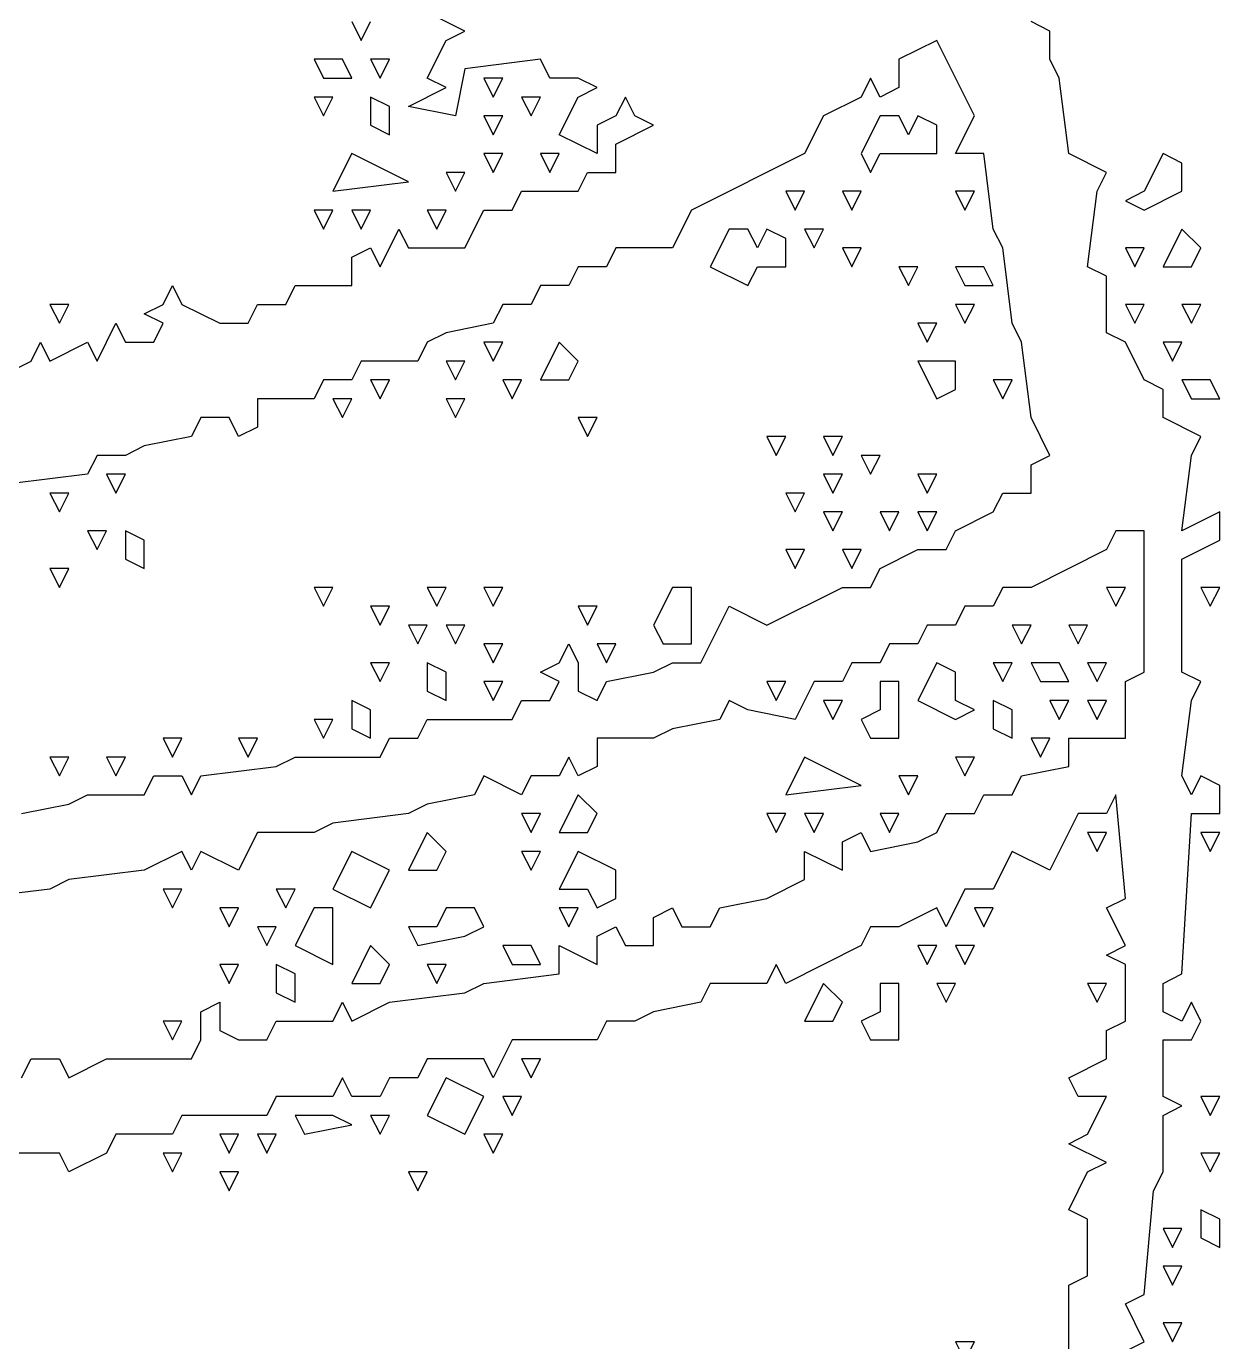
# Model space of a CAD drawing. Extents: x 2 to 124, y 0 to 170.
# Drawn here: x 72.64 to 82.83, y 56.67 to 67.9 of the extents above; entities that cross this region are included whole.
import ezdxf

# ---------------------------------------------------------------- set-up
doc = ezdxf.new("R2010")
doc.units = 0
doc.layers.add('Layer0', color=7, linetype='Continuous')

msp = doc.modelspace()

# ---------------------------------------------------------------- linework, layer by layer
at = {"layer": 'Layer0', "color": 5, "linetype": 'CONTINUOUS'}
for p, q in [((76.38731, 67.85511, 0.1), (75.58239, 68.25758, 0.1)), ((75.4214, 67.93561, 0.1), (75.50189, 67.77462, 0.1)), ((75.50189, 67.77462, 0.1), (75.58239, 67.93561, 0.1)), ((81.37784, 67.85511, 0.1), (81.21686, 67.93561, 0.1)), ((76.22633, 67.77462, 0.1), (76.38731, 67.85511, 0.1)), ((81.37784, 67.61364, 0.1), (81.37784, 67.85511, 0.1)), ((76.06534, 67.45265, 0.1), (76.22633, 67.77462, 0.1)), ((80.41193, 67.77462, 0.1), (80.08996, 67.61364, 0.1)), ((80.7339, 67.13068, 0.1), (80.41193, 67.77462, 0.1)), ((75.09943, 67.61364, 0.1), (75.17992, 67.45265, 0.1)), ((75.34091, 67.61364, 0.1), (75.09943, 67.61364, 0.1)), ((75.4214, 67.45265, 0.1), (75.34091, 67.61364, 0.1)), ((75.58239, 67.61364, 0.1), (75.66288, 67.45265, 0.1)), ((75.74337, 67.61364, 0.1), (75.58239, 67.61364, 0.1)), ((75.66288, 67.45265, 0.1), (75.74337, 67.61364, 0.1)), ((77.03125, 67.61364, 0.1), (76.38731, 67.53314, 0.1)), ((77.11174, 67.45265, 0.1), (77.03125, 67.61364, 0.1)), ((80.08996, 67.61364, 0.1), (80.08996, 67.37216, 0.1)), ((81.45833, 67.45265, 0.1), (81.37784, 67.61364, 0.1)), ((76.38731, 67.53314, 0.1), (76.30682, 67.13068, 0.1)), ((75.17992, 67.45265, 0.1), (75.4214, 67.45265, 0.1)), ((75.90436, 67.21117, 0.1), (76.22633, 67.37216, 0.1)), ((76.22633, 67.37216, 0.1), (76.06534, 67.45265, 0.1)), ((76.5483, 67.45265, 0.1), (76.62879, 67.29167, 0.1)), ((76.70928, 67.45265, 0.1), (76.5483, 67.45265, 0.1)), ((76.62879, 67.29167, 0.1), (76.70928, 67.45265, 0.1)), ((77.35322, 67.45265, 0.1), (77.11174, 67.45265, 0.1)), ((77.5142, 67.37216, 0.1), (77.35322, 67.45265, 0.1)), ((77.35322, 67.29167, 0.1), (77.5142, 67.37216, 0.1)), ((79.84848, 67.45265, 0.1), (79.76799, 67.29167, 0.1)), ((79.92898, 67.29167, 0.1), (79.84848, 67.45265, 0.1)), ((80.08996, 67.37216, 0.1), (79.92898, 67.29167, 0.1)), ((81.53883, 66.80871, 0.1), (81.45833, 67.45265, 0.1)), ((75.09943, 67.29167, 0.1), (75.17992, 67.13068, 0.1)), ((75.26042, 67.29167, 0.1), (75.09943, 67.29167, 0.1)), ((75.17992, 67.13068, 0.1), (75.26042, 67.29167, 0.1)), ((75.58239, 67.29167, 0.1), (75.58239, 67.05019, 0.1)), ((75.74337, 67.21117, 0.1), (75.58239, 67.29167, 0.1)), ((76.87027, 67.29167, 0.1), (76.95076, 67.13068, 0.1)), ((77.03125, 67.29167, 0.1), (76.87027, 67.29167, 0.1)), ((76.95076, 67.13068, 0.1), (77.03125, 67.29167, 0.1)), ((77.19223, 66.9697, 0.1), (77.35322, 67.29167, 0.1)), ((77.75568, 67.29167, 0.1), (77.67519, 67.13068, 0.1)), ((77.83617, 67.13068, 0.1), (77.75568, 67.29167, 0.1)), ((79.76799, 67.29167, 0.1), (79.44602, 67.13068, 0.1)), ((75.74337, 66.9697, 0.1), (75.74337, 67.21117, 0.1)), ((76.30682, 67.13068, 0.1), (75.90436, 67.21117, 0.1)), ((75.58239, 67.05019, 0.1), (75.74337, 66.9697, 0.1)), ((76.5483, 67.13068, 0.1), (76.62879, 66.9697, 0.1)), ((76.70928, 67.13068, 0.1), (76.5483, 67.13068, 0.1)), ((76.62879, 66.9697, 0.1), (76.70928, 67.13068, 0.1)), ((77.67519, 67.13068, 0.1), (77.5142, 67.05019, 0.1)), ((77.5142, 67.05019, 0.1), (77.5142, 66.80871, 0.1)), ((77.67519, 66.8892, 0.1), (77.99716, 67.05019, 0.1)), ((77.99716, 67.05019, 0.1), (77.83617, 67.13068, 0.1)), ((79.44602, 67.13068, 0.1), (79.28504, 66.80871, 0.1)), ((79.92898, 67.13068, 0.1), (79.76799, 66.80871, 0.1)), ((80.08996, 67.13068, 0.1), (79.92898, 67.13068, 0.1)), ((80.17045, 66.9697, 0.1), (80.08996, 67.13068, 0.1)), ((80.25095, 67.13068, 0.1), (80.17045, 66.9697, 0.1)), ((80.41193, 67.05019, 0.1), (80.25095, 67.13068, 0.1)), ((80.41193, 66.80871, 0.1), (80.41193, 67.05019, 0.1)), ((80.57292, 66.80871, 0.1), (80.7339, 67.13068, 0.1)), ((77.5142, 66.80871, 0.1), (77.19223, 66.9697, 0.1)), ((77.67519, 66.64773, 0.1), (77.67519, 66.8892, 0.1)), ((75.4214, 66.80871, 0.1), (75.26042, 66.48674, 0.1)), ((75.90436, 66.56723, 0.1), (75.4214, 66.80871, 0.1)), ((76.5483, 66.80871, 0.1), (76.62879, 66.64773, 0.1)), ((76.70928, 66.80871, 0.1), (76.5483, 66.80871, 0.1)), ((76.62879, 66.64773, 0.1), (76.70928, 66.80871, 0.1)), ((77.03125, 66.80871, 0.1), (77.11174, 66.64773, 0.1)), ((77.19223, 66.80871, 0.1), (77.03125, 66.80871, 0.1)), ((77.11174, 66.64773, 0.1), (77.19223, 66.80871, 0.1)), ((79.28504, 66.80871, 0.1), (78.31913, 66.32576, 0.1)), ((79.76799, 66.80871, 0.1), (79.84848, 66.64773, 0.1)), ((79.84848, 66.64773, 0.1), (79.92898, 66.80871, 0.1)), ((79.92898, 66.80871, 0.1), (80.41193, 66.80871, 0.1)), ((80.81439, 66.80871, 0.1), (80.57292, 66.80871, 0.1)), ((80.89489, 66.16477, 0.1), (80.81439, 66.80871, 0.1)), ((81.8608, 66.64773, 0.1), (81.53883, 66.80871, 0.1)), ((82.34375, 66.80871, 0.1), (82.18277, 66.48674, 0.1)), ((82.50473, 66.72822, 0.1), (82.34375, 66.80871, 0.1)), ((82.50473, 66.48674, 0.1), (82.50473, 66.72822, 0.1)), ((76.22633, 66.64773, 0.1), (76.30682, 66.48674, 0.1)), ((76.38731, 66.64773, 0.1), (76.22633, 66.64773, 0.1)), ((76.30682, 66.48674, 0.1), (76.38731, 66.64773, 0.1)), ((77.35322, 66.48674, 0.1), (77.43371, 66.64773, 0.1)), ((77.43371, 66.64773, 0.1), (77.67519, 66.64773, 0.1)), ((81.7803, 66.48674, 0.1), (81.8608, 66.64773, 0.1)), ((75.26042, 66.48674, 0.1), (75.90436, 66.56723, 0.1)), ((76.78977, 66.32576, 0.1), (76.87027, 66.48674, 0.1)), ((76.87027, 66.48674, 0.1), (77.35322, 66.48674, 0.1)), ((79.12405, 66.48674, 0.1), (79.20455, 66.32576, 0.1)), ((79.28504, 66.48674, 0.1), (79.12405, 66.48674, 0.1)), ((79.20455, 66.32576, 0.1), (79.28504, 66.48674, 0.1)), ((79.60701, 66.48674, 0.1), (79.6875, 66.32576, 0.1)), ((79.76799, 66.48674, 0.1), (79.60701, 66.48674, 0.1)), ((79.6875, 66.32576, 0.1), (79.76799, 66.48674, 0.1)), ((80.57292, 66.48674, 0.1), (80.65341, 66.32576, 0.1)), ((80.7339, 66.48674, 0.1), (80.57292, 66.48674, 0.1)), ((80.65341, 66.32576, 0.1), (80.7339, 66.48674, 0.1)), ((81.69981, 65.8428, 0.1), (81.7803, 66.48674, 0.1)), ((82.18277, 66.48674, 0.1), (82.02178, 66.40625, 0.1)), ((82.18277, 66.32576, 0.1), (82.50473, 66.48674, 0.1)), ((82.02178, 66.40625, 0.1), (82.18277, 66.32576, 0.1)), ((75.09943, 66.32576, 0.1), (75.17992, 66.16477, 0.1)), ((75.26042, 66.32576, 0.1), (75.09943, 66.32576, 0.1)), ((75.17992, 66.16477, 0.1), (75.26042, 66.32576, 0.1)), ((75.4214, 66.32576, 0.1), (75.50189, 66.16477, 0.1)), ((75.58239, 66.32576, 0.1), (75.4214, 66.32576, 0.1)), ((75.50189, 66.16477, 0.1), (75.58239, 66.32576, 0.1)), ((76.06534, 66.32576, 0.1), (76.14583, 66.16477, 0.1)), ((76.22633, 66.32576, 0.1), (76.06534, 66.32576, 0.1)), ((76.14583, 66.16477, 0.1), (76.22633, 66.32576, 0.1)), ((76.38731, 66.00379, 0.1), (76.5483, 66.32576, 0.1)), ((76.5483, 66.32576, 0.1), (76.78977, 66.32576, 0.1)), ((78.31913, 66.32576, 0.1), (78.15814, 66.00379, 0.1)), ((75.66288, 65.8428, 0.1), (75.82386, 66.16477, 0.1)), ((75.82386, 66.16477, 0.1), (75.90436, 66.00379, 0.1)), ((78.6411, 66.16477, 0.1), (78.48011, 65.8428, 0.1)), ((78.80208, 66.16477, 0.1), (78.6411, 66.16477, 0.1)), ((78.88258, 66.00379, 0.1), (78.80208, 66.16477, 0.1)), ((78.96307, 66.16477, 0.1), (78.88258, 66.00379, 0.1)), ((79.12405, 66.08428, 0.1), (78.96307, 66.16477, 0.1)), ((79.28504, 66.16477, 0.1), (79.36553, 66.00379, 0.1)), ((79.44602, 66.16477, 0.1), (79.28504, 66.16477, 0.1)), ((79.36553, 66.00379, 0.1), (79.44602, 66.16477, 0.1)), ((80.97538, 66.00379, 0.1), (80.89489, 66.16477, 0.1)), ((82.50473, 66.16477, 0.1), (82.34375, 65.8428, 0.1)), ((82.66572, 66.00379, 0.1), (82.50473, 66.16477, 0.1)), ((79.12405, 65.8428, 0.1), (79.12405, 66.08428, 0.1)), ((75.4214, 65.9233, 0.1), (75.58239, 66.00379, 0.1)), ((75.4214, 65.68182, 0.1), (75.4214, 65.9233, 0.1)), ((75.58239, 66.00379, 0.1), (75.66288, 65.8428, 0.1)), ((75.90436, 66.00379, 0.1), (76.38731, 66.00379, 0.1)), ((77.67519, 66.00379, 0.1), (77.5947, 65.8428, 0.1)), ((78.15814, 66.00379, 0.1), (77.67519, 66.00379, 0.1)), ((79.60701, 66.00379, 0.1), (79.6875, 65.8428, 0.1)), ((79.76799, 66.00379, 0.1), (79.60701, 66.00379, 0.1)), ((79.6875, 65.8428, 0.1), (79.76799, 66.00379, 0.1)), ((81.05587, 65.35985, 0.1), (80.97538, 66.00379, 0.1)), ((82.02178, 66.00379, 0.1), (82.10227, 65.8428, 0.1)), ((82.18277, 66.00379, 0.1), (82.02178, 66.00379, 0.1)), ((82.10227, 65.8428, 0.1), (82.18277, 66.00379, 0.1)), ((82.58523, 65.8428, 0.1), (82.66572, 66.00379, 0.1)), ((77.35322, 65.8428, 0.1), (77.27273, 65.68182, 0.1)), ((77.5947, 65.8428, 0.1), (77.35322, 65.8428, 0.1)), ((78.48011, 65.8428, 0.1), (78.80208, 65.68182, 0.1)), ((78.80208, 65.68182, 0.1), (78.88258, 65.8428, 0.1)), ((78.88258, 65.8428, 0.1), (79.12405, 65.8428, 0.1)), ((80.08996, 65.8428, 0.1), (80.17045, 65.68182, 0.1)), ((80.25095, 65.8428, 0.1), (80.08996, 65.8428, 0.1)), ((80.17045, 65.68182, 0.1), (80.25095, 65.8428, 0.1)), ((80.57292, 65.8428, 0.1), (80.65341, 65.68182, 0.1)), ((80.81439, 65.8428, 0.1), (80.57292, 65.8428, 0.1)), ((80.89489, 65.68182, 0.1), (80.81439, 65.8428, 0.1)), ((81.8608, 65.76231, 0.1), (81.69981, 65.8428, 0.1)), ((82.34375, 65.8428, 0.1), (82.58523, 65.8428, 0.1)), ((81.8608, 65.27936, 0.1), (81.8608, 65.76231, 0.1)), ((73.81155, 65.52083, 0.1), (73.89205, 65.68182, 0.1)), ((73.89205, 65.68182, 0.1), (73.97254, 65.52083, 0.1)), ((74.85795, 65.52083, 0.1), (74.93845, 65.68182, 0.1)), ((74.93845, 65.68182, 0.1), (75.4214, 65.68182, 0.1)), ((77.03125, 65.68182, 0.1), (76.95076, 65.52083, 0.1)), ((77.27273, 65.68182, 0.1), (77.03125, 65.68182, 0.1)), ((80.65341, 65.68182, 0.1), (80.89489, 65.68182, 0.1)), ((72.84564, 65.52083, 0.1), (72.92614, 65.35985, 0.1)), ((73.00663, 65.52083, 0.1), (72.84564, 65.52083, 0.1)), ((72.92614, 65.35985, 0.1), (73.00663, 65.52083, 0.1)), ((73.65057, 65.44034, 0.1), (73.81155, 65.52083, 0.1)), ((73.97254, 65.52083, 0.1), (74.29451, 65.35985, 0.1)), ((74.53598, 65.35985, 0.1), (74.61648, 65.52083, 0.1)), ((74.61648, 65.52083, 0.1), (74.85795, 65.52083, 0.1)), ((76.70928, 65.52083, 0.1), (76.62879, 65.35985, 0.1)), ((76.95076, 65.52083, 0.1), (76.70928, 65.52083, 0.1)), ((80.57292, 65.52083, 0.1), (80.65341, 65.35985, 0.1)), ((80.7339, 65.52083, 0.1), (80.57292, 65.52083, 0.1)), ((80.65341, 65.35985, 0.1), (80.7339, 65.52083, 0.1)), ((82.02178, 65.52083, 0.1), (82.10227, 65.35985, 0.1)), ((82.18277, 65.52083, 0.1), (82.02178, 65.52083, 0.1)), ((82.10227, 65.35985, 0.1), (82.18277, 65.52083, 0.1)), ((82.50473, 65.52083, 0.1), (82.58523, 65.35985, 0.1)), ((82.66572, 65.52083, 0.1), (82.50473, 65.52083, 0.1)), ((82.58523, 65.35985, 0.1), (82.66572, 65.52083, 0.1)), ((73.24811, 65.03788, 0.1), (73.40909, 65.35985, 0.1)), ((73.40909, 65.35985, 0.1), (73.48958, 65.19886, 0.1)), ((73.81155, 65.35985, 0.1), (73.65057, 65.44034, 0.1)), ((73.73106, 65.19886, 0.1), (73.81155, 65.35985, 0.1)), ((74.29451, 65.35985, 0.1), (74.53598, 65.35985, 0.1)), ((76.62879, 65.35985, 0.1), (76.22633, 65.27936, 0.1)), ((80.25095, 65.35985, 0.1), (80.33144, 65.19886, 0.1)), ((80.41193, 65.35985, 0.1), (80.25095, 65.35985, 0.1)), ((80.33144, 65.19886, 0.1), (80.41193, 65.35985, 0.1)), ((81.13636, 65.19886, 0.1), (81.05587, 65.35985, 0.1)), ((76.22633, 65.27936, 0.1), (76.06534, 65.19886, 0.1)), ((82.02178, 65.19886, 0.1), (81.8608, 65.27936, 0.1)), ((72.68466, 65.03788, 0.1), (72.76515, 65.19886, 0.1)), ((72.76515, 65.19886, 0.1), (72.84564, 65.03788, 0.1)), ((72.84564, 65.03788, 0.1), (73.16761, 65.19886, 0.1)), ((73.16761, 65.19886, 0.1), (73.24811, 65.03788, 0.1)), ((73.48958, 65.19886, 0.1), (73.73106, 65.19886, 0.1)), ((76.06534, 65.19886, 0.1), (75.98485, 65.03788, 0.1)), ((76.5483, 65.19886, 0.1), (76.62879, 65.03788, 0.1)), ((76.70928, 65.19886, 0.1), (76.5483, 65.19886, 0.1)), ((76.62879, 65.03788, 0.1), (76.70928, 65.19886, 0.1)), ((77.19223, 65.19886, 0.1), (77.03125, 64.87689, 0.1)), ((77.35322, 65.03788, 0.1), (77.19223, 65.19886, 0.1)), ((81.21686, 64.55492, 0.1), (81.13636, 65.19886, 0.1)), ((82.18277, 64.87689, 0.1), (82.02178, 65.19886, 0.1)), ((82.34375, 65.19886, 0.1), (82.42424, 65.03788, 0.1)), ((82.50473, 65.19886, 0.1), (82.34375, 65.19886, 0.1)), ((82.42424, 65.03788, 0.1), (82.50473, 65.19886, 0.1)), ((72.36269, 64.87689, 0.1), (72.68466, 65.03788, 0.1)), ((75.50189, 65.03788, 0.1), (75.4214, 64.87689, 0.1)), ((75.98485, 65.03788, 0.1), (75.50189, 65.03788, 0.1)), ((76.22633, 65.03788, 0.1), (76.30682, 64.87689, 0.1)), ((76.38731, 65.03788, 0.1), (76.22633, 65.03788, 0.1)), ((76.30682, 64.87689, 0.1), (76.38731, 65.03788, 0.1)), ((77.27273, 64.87689, 0.1), (77.35322, 65.03788, 0.1)), ((80.25095, 65.03788, 0.1), (80.41193, 64.71591, 0.1)), ((80.57292, 65.03788, 0.1), (80.25095, 65.03788, 0.1)), ((80.57292, 64.7964, 0.1), (80.57292, 65.03788, 0.1)), ((75.17992, 64.87689, 0.1), (75.09943, 64.71591, 0.1)), ((75.4214, 64.87689, 0.1), (75.17992, 64.87689, 0.1)), ((75.58239, 64.87689, 0.1), (75.66288, 64.71591, 0.1)), ((75.74337, 64.87689, 0.1), (75.58239, 64.87689, 0.1)), ((75.66288, 64.71591, 0.1), (75.74337, 64.87689, 0.1)), ((76.70928, 64.87689, 0.1), (76.78977, 64.71591, 0.1)), ((76.87027, 64.87689, 0.1), (76.70928, 64.87689, 0.1)), ((76.78977, 64.71591, 0.1), (76.87027, 64.87689, 0.1)), ((77.03125, 64.87689, 0.1), (77.27273, 64.87689, 0.1)), ((80.41193, 64.71591, 0.1), (80.57292, 64.7964, 0.1)), ((80.89489, 64.87689, 0.1), (80.97538, 64.71591, 0.1)), ((81.05587, 64.87689, 0.1), (80.89489, 64.87689, 0.1)), ((80.97538, 64.71591, 0.1), (81.05587, 64.87689, 0.1)), ((82.34375, 64.7964, 0.1), (82.18277, 64.87689, 0.1)), ((82.34375, 64.55492, 0.1), (82.34375, 64.7964, 0.1)), ((82.50473, 64.87689, 0.1), (82.58523, 64.71591, 0.1)), ((82.74621, 64.87689, 0.1), (82.50473, 64.87689, 0.1)), ((82.8267, 64.71591, 0.1), (82.74621, 64.87689, 0.1)), ((75.09943, 64.71591, 0.1), (74.61648, 64.71591, 0.1)), ((74.61648, 64.71591, 0.1), (74.61648, 64.47443, 0.1)), ((75.26042, 64.71591, 0.1), (75.34091, 64.55492, 0.1)), ((75.4214, 64.71591, 0.1), (75.26042, 64.71591, 0.1)), ((75.34091, 64.55492, 0.1), (75.4214, 64.71591, 0.1)), ((76.22633, 64.71591, 0.1), (76.30682, 64.55492, 0.1)), ((76.38731, 64.71591, 0.1), (76.22633, 64.71591, 0.1)), ((76.30682, 64.55492, 0.1), (76.38731, 64.71591, 0.1)), ((82.58523, 64.71591, 0.1), (82.8267, 64.71591, 0.1)), ((74.13352, 64.55492, 0.1), (74.05303, 64.39394, 0.1)), ((74.375, 64.55492, 0.1), (74.13352, 64.55492, 0.1)), ((74.45549, 64.39394, 0.1), (74.375, 64.55492, 0.1)), ((74.61648, 64.47443, 0.1), (74.45549, 64.39394, 0.1)), ((77.35322, 64.55492, 0.1), (77.43371, 64.39394, 0.1)), ((77.5142, 64.55492, 0.1), (77.35322, 64.55492, 0.1)), ((77.43371, 64.39394, 0.1), (77.5142, 64.55492, 0.1)), ((81.37784, 64.23295, 0.1), (81.21686, 64.55492, 0.1)), ((82.66572, 64.39394, 0.1), (82.34375, 64.55492, 0.1)), ((74.05303, 64.39394, 0.1), (73.65057, 64.31345, 0.1)), ((78.96307, 64.39394, 0.1), (79.04356, 64.23295, 0.1)), ((79.12405, 64.39394, 0.1), (78.96307, 64.39394, 0.1)), ((79.04356, 64.23295, 0.1), (79.12405, 64.39394, 0.1)), ((79.44602, 64.39394, 0.1), (79.52652, 64.23295, 0.1)), ((79.60701, 64.39394, 0.1), (79.44602, 64.39394, 0.1)), ((79.52652, 64.23295, 0.1), (79.60701, 64.39394, 0.1)), ((82.58523, 64.23295, 0.1), (82.66572, 64.39394, 0.1)), ((73.24811, 64.23295, 0.1), (73.16761, 64.07197, 0.1)), ((73.48958, 64.23295, 0.1), (73.24811, 64.23295, 0.1)), ((73.65057, 64.31345, 0.1), (73.48958, 64.23295, 0.1)), ((79.76799, 64.23295, 0.1), (79.84848, 64.07197, 0.1)), ((79.92898, 64.23295, 0.1), (79.76799, 64.23295, 0.1)), ((79.84848, 64.07197, 0.1), (79.92898, 64.23295, 0.1)), ((81.21686, 64.15246, 0.1), (81.37784, 64.23295, 0.1)), ((82.50473, 63.58902, 0.1), (82.58523, 64.23295, 0.1)), ((81.21686, 63.91098, 0.1), (81.21686, 64.15246, 0.1)), ((73.16761, 64.07197, 0.1), (72.52367, 63.99148, 0.1)), ((73.3286, 64.07197, 0.1), (73.40909, 63.91098, 0.1)), ((73.48958, 64.07197, 0.1), (73.3286, 64.07197, 0.1)), ((73.40909, 63.91098, 0.1), (73.48958, 64.07197, 0.1)), ((79.44602, 64.07197, 0.1), (79.52652, 63.91098, 0.1)), ((79.60701, 64.07197, 0.1), (79.44602, 64.07197, 0.1)), ((79.52652, 63.91098, 0.1), (79.60701, 64.07197, 0.1)), ((80.25095, 64.07197, 0.1), (80.33144, 63.91098, 0.1)), ((80.41193, 64.07197, 0.1), (80.25095, 64.07197, 0.1)), ((80.33144, 63.91098, 0.1), (80.41193, 64.07197, 0.1)), ((72.84564, 63.91098, 0.1), (72.92614, 63.75, 0.1)), ((73.00663, 63.91098, 0.1), (72.84564, 63.91098, 0.1)), ((72.92614, 63.75, 0.1), (73.00663, 63.91098, 0.1)), ((79.12405, 63.91098, 0.1), (79.20455, 63.75, 0.1)), ((79.28504, 63.91098, 0.1), (79.12405, 63.91098, 0.1)), ((79.20455, 63.75, 0.1), (79.28504, 63.91098, 0.1)), ((80.89489, 63.75, 0.1), (80.97538, 63.91098, 0.1)), ((80.97538, 63.91098, 0.1), (81.21686, 63.91098, 0.1)), ((79.44602, 63.75, 0.1), (79.52652, 63.58902, 0.1)), ((79.60701, 63.75, 0.1), (79.44602, 63.75, 0.1)), ((79.52652, 63.58902, 0.1), (79.60701, 63.75, 0.1)), ((79.92898, 63.75, 0.1), (80.00947, 63.58902, 0.1)), ((80.08996, 63.75, 0.1), (79.92898, 63.75, 0.1)), ((80.00947, 63.58902, 0.1), (80.08996, 63.75, 0.1)), ((80.25095, 63.75, 0.1), (80.33144, 63.58902, 0.1)), ((80.41193, 63.75, 0.1), (80.25095, 63.75, 0.1)), ((80.33144, 63.58902, 0.1), (80.41193, 63.75, 0.1)), ((80.57292, 63.58902, 0.1), (80.89489, 63.75, 0.1)), ((82.8267, 63.75, 0.1), (82.50473, 63.58902, 0.1)), ((82.8267, 63.50852, 0.1), (82.8267, 63.75, 0.1)), ((73.16761, 63.58902, 0.1), (73.24811, 63.42803, 0.1)), ((73.3286, 63.58902, 0.1), (73.16761, 63.58902, 0.1)), ((73.24811, 63.42803, 0.1), (73.3286, 63.58902, 0.1)), ((73.48958, 63.58902, 0.1), (73.48958, 63.34754, 0.1)), ((73.65057, 63.50852, 0.1), (73.48958, 63.58902, 0.1)), ((80.49242, 63.42803, 0.1), (80.57292, 63.58902, 0.1)), ((81.94129, 63.58902, 0.1), (81.8608, 63.42803, 0.1)), ((82.18277, 63.58902, 0.1), (81.94129, 63.58902, 0.1)), ((82.18277, 62.38163, 0.1), (82.18277, 63.58902, 0.1)), ((73.65057, 63.26705, 0.1), (73.65057, 63.50852, 0.1)), ((82.50473, 63.34754, 0.1), (82.8267, 63.50852, 0.1)), ((73.48958, 63.34754, 0.1), (73.65057, 63.26705, 0.1)), ((79.12405, 63.42803, 0.1), (79.20455, 63.26705, 0.1)), ((79.28504, 63.42803, 0.1), (79.12405, 63.42803, 0.1)), ((79.20455, 63.26705, 0.1), (79.28504, 63.42803, 0.1)), ((79.60701, 63.42803, 0.1), (79.6875, 63.26705, 0.1)), ((79.76799, 63.42803, 0.1), (79.60701, 63.42803, 0.1)), ((79.6875, 63.26705, 0.1), (79.76799, 63.42803, 0.1)), ((79.92898, 63.26705, 0.1), (80.25095, 63.42803, 0.1)), ((80.25095, 63.42803, 0.1), (80.49242, 63.42803, 0.1)), ((81.8608, 63.42803, 0.1), (81.21686, 63.10606, 0.1)), ((82.50473, 62.38163, 0.1), (82.50473, 63.34754, 0.1)), ((72.84564, 63.26705, 0.1), (72.92614, 63.10606, 0.1)), ((73.00663, 63.26705, 0.1), (72.84564, 63.26705, 0.1)), ((72.92614, 63.10606, 0.1), (73.00663, 63.26705, 0.1)), ((79.84848, 63.10606, 0.1), (79.92898, 63.26705, 0.1)), ((75.09943, 63.10606, 0.1), (75.17992, 62.94508, 0.1)), ((75.26042, 63.10606, 0.1), (75.09943, 63.10606, 0.1)), ((75.17992, 62.94508, 0.1), (75.26042, 63.10606, 0.1)), ((76.06534, 63.10606, 0.1), (76.14583, 62.94508, 0.1)), ((76.22633, 63.10606, 0.1), (76.06534, 63.10606, 0.1)), ((76.14583, 62.94508, 0.1), (76.22633, 63.10606, 0.1)), ((76.5483, 63.10606, 0.1), (76.62879, 62.94508, 0.1)), ((76.70928, 63.10606, 0.1), (76.5483, 63.10606, 0.1)), ((76.62879, 62.94508, 0.1), (76.70928, 63.10606, 0.1)), ((78.15814, 63.10606, 0.1), (77.99716, 62.78409, 0.1)), ((78.31913, 63.10606, 0.1), (78.15814, 63.10606, 0.1)), ((78.31913, 62.62311, 0.1), (78.31913, 63.10606, 0.1)), ((78.96307, 62.78409, 0.1), (79.60701, 63.10606, 0.1)), ((79.60701, 63.10606, 0.1), (79.84848, 63.10606, 0.1)), ((80.97538, 63.10606, 0.1), (80.89489, 62.94508, 0.1)), ((81.21686, 63.10606, 0.1), (80.97538, 63.10606, 0.1)), ((81.8608, 63.10606, 0.1), (81.94129, 62.94508, 0.1)), ((82.02178, 63.10606, 0.1), (81.8608, 63.10606, 0.1)), ((81.94129, 62.94508, 0.1), (82.02178, 63.10606, 0.1)), ((82.66572, 63.10606, 0.1), (82.74621, 62.94508, 0.1)), ((82.8267, 63.10606, 0.1), (82.66572, 63.10606, 0.1)), ((82.74621, 62.94508, 0.1), (82.8267, 63.10606, 0.1)), ((75.58239, 62.94508, 0.1), (75.66288, 62.78409, 0.1)), ((75.74337, 62.94508, 0.1), (75.58239, 62.94508, 0.1)), ((75.66288, 62.78409, 0.1), (75.74337, 62.94508, 0.1)), ((77.35322, 62.94508, 0.1), (77.43371, 62.78409, 0.1)), ((77.5142, 62.94508, 0.1), (77.35322, 62.94508, 0.1)), ((77.43371, 62.78409, 0.1), (77.5142, 62.94508, 0.1)), ((78.39962, 62.46212, 0.1), (78.6411, 62.94508, 0.1)), ((78.6411, 62.94508, 0.1), (78.96307, 62.78409, 0.1)), ((80.65341, 62.94508, 0.1), (80.57292, 62.78409, 0.1)), ((80.89489, 62.94508, 0.1), (80.65341, 62.94508, 0.1)), ((75.90436, 62.78409, 0.1), (75.98485, 62.62311, 0.1)), ((76.06534, 62.78409, 0.1), (75.90436, 62.78409, 0.1)), ((75.98485, 62.62311, 0.1), (76.06534, 62.78409, 0.1)), ((76.22633, 62.78409, 0.1), (76.30682, 62.62311, 0.1)), ((76.38731, 62.78409, 0.1), (76.22633, 62.78409, 0.1)), ((76.30682, 62.62311, 0.1), (76.38731, 62.78409, 0.1)), ((77.99716, 62.78409, 0.1), (78.07765, 62.62311, 0.1)), ((80.33144, 62.78409, 0.1), (80.25095, 62.62311, 0.1)), ((80.57292, 62.78409, 0.1), (80.33144, 62.78409, 0.1)), ((81.05587, 62.78409, 0.1), (81.13636, 62.62311, 0.1)), ((81.21686, 62.78409, 0.1), (81.05587, 62.78409, 0.1)), ((81.13636, 62.62311, 0.1), (81.21686, 62.78409, 0.1)), ((81.53883, 62.78409, 0.1), (81.61932, 62.62311, 0.1)), ((81.69981, 62.78409, 0.1), (81.53883, 62.78409, 0.1)), ((81.61932, 62.62311, 0.1), (81.69981, 62.78409, 0.1)), ((76.5483, 62.62311, 0.1), (76.62879, 62.46212, 0.1)), ((76.70928, 62.62311, 0.1), (76.5483, 62.62311, 0.1)), ((76.62879, 62.46212, 0.1), (76.70928, 62.62311, 0.1)), ((77.19223, 62.46212, 0.1), (77.27273, 62.62311, 0.1)), ((77.27273, 62.62311, 0.1), (77.35322, 62.46212, 0.1)), ((77.5142, 62.62311, 0.1), (77.5947, 62.46212, 0.1)), ((77.67519, 62.62311, 0.1), (77.5142, 62.62311, 0.1)), ((77.5947, 62.46212, 0.1), (77.67519, 62.62311, 0.1)), ((78.07765, 62.62311, 0.1), (78.31913, 62.62311, 0.1)), ((80.00947, 62.62311, 0.1), (79.92898, 62.46212, 0.1)), ((80.25095, 62.62311, 0.1), (80.00947, 62.62311, 0.1)), ((75.58239, 62.46212, 0.1), (75.66288, 62.30114, 0.1)), ((75.74337, 62.46212, 0.1), (75.58239, 62.46212, 0.1)), ((75.66288, 62.30114, 0.1), (75.74337, 62.46212, 0.1)), ((76.06534, 62.46212, 0.1), (76.06534, 62.22064, 0.1)), ((76.22633, 62.38163, 0.1), (76.06534, 62.46212, 0.1)), ((77.03125, 62.38163, 0.1), (77.19223, 62.46212, 0.1)), ((77.35322, 62.46212, 0.1), (77.35322, 62.22064, 0.1)), ((77.99716, 62.38163, 0.1), (78.15814, 62.46212, 0.1)), ((78.15814, 62.46212, 0.1), (78.39962, 62.46212, 0.1)), ((79.6875, 62.46212, 0.1), (79.60701, 62.30114, 0.1)), ((79.92898, 62.46212, 0.1), (79.6875, 62.46212, 0.1)), ((80.41193, 62.46212, 0.1), (80.25095, 62.14015, 0.1)), ((80.57292, 62.38163, 0.1), (80.41193, 62.46212, 0.1)), ((80.89489, 62.46212, 0.1), (80.97538, 62.30114, 0.1)), ((81.05587, 62.46212, 0.1), (80.89489, 62.46212, 0.1)), ((80.97538, 62.30114, 0.1), (81.05587, 62.46212, 0.1)), ((81.21686, 62.46212, 0.1), (81.29735, 62.30114, 0.1)), ((81.45833, 62.46212, 0.1), (81.21686, 62.46212, 0.1)), ((81.53883, 62.30114, 0.1), (81.45833, 62.46212, 0.1)), ((81.69981, 62.46212, 0.1), (81.7803, 62.30114, 0.1)), ((81.8608, 62.46212, 0.1), (81.69981, 62.46212, 0.1)), ((81.7803, 62.30114, 0.1), (81.8608, 62.46212, 0.1)), ((76.22633, 62.14015, 0.1), (76.22633, 62.38163, 0.1)), ((77.19223, 62.30114, 0.1), (77.03125, 62.38163, 0.1)), ((77.5947, 62.30114, 0.1), (77.99716, 62.38163, 0.1)), ((80.57292, 62.14015, 0.1), (80.57292, 62.38163, 0.1)), ((82.02178, 62.30114, 0.1), (82.18277, 62.38163, 0.1)), ((82.66572, 62.30114, 0.1), (82.50473, 62.38163, 0.1)), ((76.06534, 62.22064, 0.1), (76.22633, 62.14015, 0.1)), ((76.5483, 62.30114, 0.1), (76.62879, 62.14015, 0.1)), ((76.70928, 62.30114, 0.1), (76.5483, 62.30114, 0.1)), ((76.62879, 62.14015, 0.1), (76.70928, 62.30114, 0.1)), ((77.11174, 62.14015, 0.1), (77.19223, 62.30114, 0.1)), ((77.35322, 62.22064, 0.1), (77.5142, 62.14015, 0.1)), ((77.5142, 62.14015, 0.1), (77.5947, 62.30114, 0.1)), ((78.96307, 62.30114, 0.1), (79.04356, 62.14015, 0.1)), ((79.12405, 62.30114, 0.1), (78.96307, 62.30114, 0.1)), ((79.04356, 62.14015, 0.1), (79.12405, 62.30114, 0.1)), ((79.36553, 62.30114, 0.1), (79.20455, 61.97917, 0.1)), ((79.60701, 62.30114, 0.1), (79.36553, 62.30114, 0.1)), ((79.92898, 62.30114, 0.1), (79.92898, 62.05966, 0.1)), ((80.08996, 62.30114, 0.1), (79.92898, 62.30114, 0.1)), ((80.08996, 61.81818, 0.1), (80.08996, 62.30114, 0.1)), ((81.29735, 62.30114, 0.1), (81.53883, 62.30114, 0.1)), ((82.02178, 61.81818, 0.1), (82.02178, 62.30114, 0.1)), ((82.58523, 62.14015, 0.1), (82.66572, 62.30114, 0.1)), ((75.4214, 62.14015, 0.1), (75.4214, 61.89867, 0.1)), ((75.58239, 62.05966, 0.1), (75.4214, 62.14015, 0.1)), ((76.78977, 61.97917, 0.1), (76.87027, 62.14015, 0.1)), ((76.87027, 62.14015, 0.1), (77.11174, 62.14015, 0.1)), ((78.6411, 62.14015, 0.1), (78.56061, 61.97917, 0.1)), ((78.80208, 62.05966, 0.1), (78.6411, 62.14015, 0.1)), ((79.44602, 62.14015, 0.1), (79.52652, 61.97917, 0.1)), ((79.60701, 62.14015, 0.1), (79.44602, 62.14015, 0.1)), ((79.52652, 61.97917, 0.1), (79.60701, 62.14015, 0.1)), ((80.25095, 62.14015, 0.1), (80.57292, 61.97917, 0.1)), ((80.7339, 62.05966, 0.1), (80.57292, 62.14015, 0.1)), ((80.89489, 62.14015, 0.1), (80.89489, 61.89867, 0.1)), ((81.05587, 62.05966, 0.1), (80.89489, 62.14015, 0.1)), ((81.37784, 62.14015, 0.1), (81.45833, 61.97917, 0.1)), ((81.53883, 62.14015, 0.1), (81.37784, 62.14015, 0.1)), ((81.45833, 61.97917, 0.1), (81.53883, 62.14015, 0.1)), ((81.69981, 62.14015, 0.1), (81.7803, 61.97917, 0.1)), ((81.8608, 62.14015, 0.1), (81.69981, 62.14015, 0.1)), ((81.7803, 61.97917, 0.1), (81.8608, 62.14015, 0.1)), ((82.50473, 61.49621, 0.1), (82.58523, 62.14015, 0.1)), ((75.58239, 61.81818, 0.1), (75.58239, 62.05966, 0.1)), ((79.20455, 61.97917, 0.1), (78.80208, 62.05966, 0.1)), ((79.92898, 62.05966, 0.1), (79.76799, 61.97917, 0.1)), ((80.57292, 61.97917, 0.1), (80.7339, 62.05966, 0.1)), ((81.05587, 61.81818, 0.1), (81.05587, 62.05966, 0.1)), ((75.09943, 61.97917, 0.1), (75.17992, 61.81818, 0.1)), ((75.26042, 61.97917, 0.1), (75.09943, 61.97917, 0.1)), ((75.17992, 61.81818, 0.1), (75.26042, 61.97917, 0.1)), ((75.4214, 61.89867, 0.1), (75.58239, 61.81818, 0.1)), ((75.98485, 61.81818, 0.1), (76.06534, 61.97917, 0.1)), ((76.06534, 61.97917, 0.1), (76.78977, 61.97917, 0.1)), ((78.15814, 61.89867, 0.1), (77.99716, 61.81818, 0.1)), ((78.56061, 61.97917, 0.1), (78.15814, 61.89867, 0.1)), ((79.76799, 61.97917, 0.1), (79.84848, 61.81818, 0.1)), ((80.89489, 61.89867, 0.1), (81.05587, 61.81818, 0.1)), ((73.81155, 61.81818, 0.1), (73.89205, 61.6572, 0.1)), ((73.97254, 61.81818, 0.1), (73.81155, 61.81818, 0.1)), ((73.89205, 61.6572, 0.1), (73.97254, 61.81818, 0.1)), ((74.45549, 61.81818, 0.1), (74.53598, 61.6572, 0.1)), ((74.61648, 61.81818, 0.1), (74.45549, 61.81818, 0.1)), ((74.53598, 61.6572, 0.1), (74.61648, 61.81818, 0.1)), ((75.66288, 61.6572, 0.1), (75.74337, 61.81818, 0.1)), ((75.74337, 61.81818, 0.1), (75.98485, 61.81818, 0.1)), ((77.99716, 61.81818, 0.1), (77.5142, 61.81818, 0.1)), ((77.5142, 61.81818, 0.1), (77.5142, 61.5767, 0.1)), ((79.84848, 61.81818, 0.1), (80.08996, 61.81818, 0.1)), ((81.21686, 61.81818, 0.1), (81.29735, 61.6572, 0.1)), ((81.37784, 61.81818, 0.1), (81.21686, 61.81818, 0.1)), ((81.29735, 61.6572, 0.1), (81.37784, 61.81818, 0.1)), ((81.53883, 61.5767, 0.1), (81.53883, 61.81818, 0.1)), ((81.53883, 61.81818, 0.1), (82.02178, 61.81818, 0.1)), ((72.84564, 61.6572, 0.1), (72.92614, 61.49621, 0.1)), ((73.00663, 61.6572, 0.1), (72.84564, 61.6572, 0.1)), ((72.92614, 61.49621, 0.1), (73.00663, 61.6572, 0.1)), ((73.3286, 61.6572, 0.1), (73.40909, 61.49621, 0.1)), ((73.48958, 61.6572, 0.1), (73.3286, 61.6572, 0.1)), ((73.40909, 61.49621, 0.1), (73.48958, 61.6572, 0.1)), ((74.77746, 61.5767, 0.1), (74.93845, 61.6572, 0.1)), ((74.93845, 61.6572, 0.1), (75.66288, 61.6572, 0.1)), ((77.27273, 61.6572, 0.1), (77.19223, 61.49621, 0.1)), ((77.35322, 61.49621, 0.1), (77.27273, 61.6572, 0.1)), ((79.28504, 61.6572, 0.1), (79.12405, 61.33523, 0.1)), ((79.76799, 61.41572, 0.1), (79.28504, 61.6572, 0.1)), ((80.57292, 61.6572, 0.1), (80.65341, 61.49621, 0.1)), ((80.7339, 61.6572, 0.1), (80.57292, 61.6572, 0.1)), ((80.65341, 61.49621, 0.1), (80.7339, 61.6572, 0.1)), ((74.13352, 61.49621, 0.1), (74.77746, 61.5767, 0.1)), ((77.5142, 61.5767, 0.1), (77.35322, 61.49621, 0.1)), ((81.13636, 61.49621, 0.1), (81.53883, 61.5767, 0.1)), ((73.65057, 61.33523, 0.1), (73.73106, 61.49621, 0.1)), ((73.73106, 61.49621, 0.1), (73.97254, 61.49621, 0.1)), ((73.97254, 61.49621, 0.1), (74.05303, 61.33523, 0.1)), ((74.05303, 61.33523, 0.1), (74.13352, 61.49621, 0.1)), ((76.5483, 61.49621, 0.1), (76.4678, 61.33523, 0.1)), ((76.87027, 61.33523, 0.1), (76.5483, 61.49621, 0.1)), ((76.95076, 61.49621, 0.1), (76.87027, 61.33523, 0.1)), ((77.19223, 61.49621, 0.1), (76.95076, 61.49621, 0.1)), ((80.08996, 61.49621, 0.1), (80.17045, 61.33523, 0.1)), ((80.25095, 61.49621, 0.1), (80.08996, 61.49621, 0.1)), ((80.17045, 61.33523, 0.1), (80.25095, 61.49621, 0.1)), ((81.05587, 61.33523, 0.1), (81.13636, 61.49621, 0.1)), ((82.58523, 61.33523, 0.1), (82.50473, 61.49621, 0.1)), ((82.66572, 61.49621, 0.1), (82.58523, 61.33523, 0.1)), ((82.8267, 61.41572, 0.1), (82.66572, 61.49621, 0.1)), ((73.00663, 61.25473, 0.1), (73.16761, 61.33523, 0.1)), ((73.16761, 61.33523, 0.1), (73.65057, 61.33523, 0.1)), ((76.4678, 61.33523, 0.1), (76.06534, 61.25473, 0.1)), ((77.35322, 61.33523, 0.1), (77.19223, 61.01326, 0.1)), ((77.5142, 61.17424, 0.1), (77.35322, 61.33523, 0.1)), ((79.12405, 61.33523, 0.1), (79.76799, 61.41572, 0.1)), ((80.7339, 61.17424, 0.1), (80.81439, 61.33523, 0.1)), ((80.81439, 61.33523, 0.1), (81.05587, 61.33523, 0.1)), ((81.94129, 61.33523, 0.1), (81.8608, 61.17424, 0.1)), ((82.02178, 60.44981, 0.1), (81.94129, 61.33523, 0.1)), ((82.8267, 61.17424, 0.1), (82.8267, 61.41572, 0.1)), ((72.60417, 61.17424, 0.1), (73.00663, 61.25473, 0.1)), ((76.06534, 61.25473, 0.1), (75.90436, 61.17424, 0.1)), ((75.26042, 61.09375, 0.1), (75.09943, 61.01326, 0.1)), ((75.90436, 61.17424, 0.1), (75.26042, 61.09375, 0.1)), ((76.87027, 61.17424, 0.1), (76.95076, 61.01326, 0.1)), ((77.03125, 61.17424, 0.1), (76.87027, 61.17424, 0.1)), ((76.95076, 61.01326, 0.1), (77.03125, 61.17424, 0.1)), ((77.43371, 61.01326, 0.1), (77.5142, 61.17424, 0.1)), ((78.96307, 61.17424, 0.1), (79.04356, 61.01326, 0.1)), ((79.12405, 61.17424, 0.1), (78.96307, 61.17424, 0.1)), ((79.04356, 61.01326, 0.1), (79.12405, 61.17424, 0.1)), ((79.28504, 61.17424, 0.1), (79.36553, 61.01326, 0.1)), ((79.44602, 61.17424, 0.1), (79.28504, 61.17424, 0.1)), ((79.36553, 61.01326, 0.1), (79.44602, 61.17424, 0.1)), ((79.92898, 61.17424, 0.1), (80.00947, 61.01326, 0.1)), ((80.08996, 61.17424, 0.1), (79.92898, 61.17424, 0.1)), ((80.00947, 61.01326, 0.1), (80.08996, 61.17424, 0.1)), ((80.41193, 61.01326, 0.1), (80.49242, 61.17424, 0.1)), ((80.49242, 61.17424, 0.1), (80.7339, 61.17424, 0.1)), ((81.61932, 61.17424, 0.1), (81.37784, 60.69129, 0.1)), ((81.8608, 61.17424, 0.1), (81.61932, 61.17424, 0.1)), ((82.50473, 59.80587, 0.1), (82.58523, 61.17424, 0.1)), ((82.58523, 61.17424, 0.1), (82.8267, 61.17424, 0.1)), ((74.61648, 61.01326, 0.1), (74.45549, 60.69129, 0.1)), ((75.09943, 61.01326, 0.1), (74.61648, 61.01326, 0.1)), ((76.06534, 61.01326, 0.1), (75.90436, 60.69129, 0.1)), ((76.22633, 60.85227, 0.1), (76.06534, 61.01326, 0.1)), ((77.19223, 61.01326, 0.1), (77.43371, 61.01326, 0.1)), ((79.60701, 60.93277, 0.1), (79.76799, 61.01326, 0.1)), ((79.76799, 61.01326, 0.1), (79.84848, 60.85227, 0.1)), ((80.25095, 60.93277, 0.1), (80.41193, 61.01326, 0.1)), ((81.69981, 61.01326, 0.1), (81.7803, 60.85227, 0.1)), ((81.8608, 61.01326, 0.1), (81.69981, 61.01326, 0.1)), ((81.7803, 60.85227, 0.1), (81.8608, 61.01326, 0.1)), ((82.66572, 61.01326, 0.1), (82.74621, 60.85227, 0.1)), ((82.8267, 61.01326, 0.1), (82.66572, 61.01326, 0.1)), ((82.74621, 60.85227, 0.1), (82.8267, 61.01326, 0.1)), ((79.60701, 60.69129, 0.1), (79.60701, 60.93277, 0.1)), ((79.84848, 60.85227, 0.1), (80.25095, 60.93277, 0.1)), ((73.97254, 60.85227, 0.1), (73.65057, 60.69129, 0.1)), ((74.05303, 60.69129, 0.1), (73.97254, 60.85227, 0.1)), ((74.13352, 60.85227, 0.1), (74.05303, 60.69129, 0.1)), ((74.45549, 60.69129, 0.1), (74.13352, 60.85227, 0.1)), ((75.4214, 60.85227, 0.1), (75.26042, 60.5303, 0.1)), ((75.74337, 60.69129, 0.1), (75.4214, 60.85227, 0.1)), ((76.14583, 60.69129, 0.1), (76.22633, 60.85227, 0.1)), ((76.87027, 60.85227, 0.1), (76.95076, 60.69129, 0.1)), ((77.03125, 60.85227, 0.1), (76.87027, 60.85227, 0.1)), ((76.95076, 60.69129, 0.1), (77.03125, 60.85227, 0.1)), ((77.35322, 60.85227, 0.1), (77.19223, 60.5303, 0.1)), ((77.67519, 60.69129, 0.1), (77.35322, 60.85227, 0.1)), ((79.28504, 60.6108, 0.1), (79.28504, 60.85227, 0.1)), ((79.28504, 60.85227, 0.1), (79.60701, 60.69129, 0.1)), ((81.05587, 60.85227, 0.1), (80.89489, 60.5303, 0.1)), ((81.37784, 60.69129, 0.1), (81.05587, 60.85227, 0.1)), ((73.65057, 60.69129, 0.1), (73.00663, 60.6108, 0.1)), ((75.58239, 60.36932, 0.1), (75.74337, 60.69129, 0.1)), ((75.90436, 60.69129, 0.1), (76.14583, 60.69129, 0.1)), ((77.67519, 60.44981, 0.1), (77.67519, 60.69129, 0.1)), ((72.84564, 60.5303, 0.1), (72.2017, 60.44981, 0.1)), ((73.00663, 60.6108, 0.1), (72.84564, 60.5303, 0.1)), ((73.81155, 60.5303, 0.1), (73.89205, 60.36932, 0.1)), ((73.97254, 60.5303, 0.1), (73.81155, 60.5303, 0.1)), ((73.89205, 60.36932, 0.1), (73.97254, 60.5303, 0.1)), ((74.77746, 60.5303, 0.1), (74.85795, 60.36932, 0.1)), ((74.93845, 60.5303, 0.1), (74.77746, 60.5303, 0.1)), ((74.85795, 60.36932, 0.1), (74.93845, 60.5303, 0.1)), ((75.26042, 60.5303, 0.1), (75.58239, 60.36932, 0.1)), ((77.19223, 60.5303, 0.1), (77.43371, 60.5303, 0.1)), ((77.43371, 60.5303, 0.1), (77.5142, 60.36932, 0.1)), ((78.96307, 60.44981, 0.1), (79.28504, 60.6108, 0.1)), ((80.65341, 60.5303, 0.1), (80.49242, 60.20833, 0.1)), ((80.89489, 60.5303, 0.1), (80.65341, 60.5303, 0.1)), ((77.5142, 60.36932, 0.1), (77.67519, 60.44981, 0.1)), ((78.56061, 60.36932, 0.1), (78.96307, 60.44981, 0.1)), ((81.8608, 60.36932, 0.1), (82.02178, 60.44981, 0.1)), ((74.29451, 60.36932, 0.1), (74.375, 60.20833, 0.1)), ((74.45549, 60.36932, 0.1), (74.29451, 60.36932, 0.1)), ((74.375, 60.20833, 0.1), (74.45549, 60.36932, 0.1)), ((75.09943, 60.36932, 0.1), (74.93845, 60.04735, 0.1)), ((75.26042, 60.36932, 0.1), (75.09943, 60.36932, 0.1)), ((75.26042, 59.88636, 0.1), (75.26042, 60.36932, 0.1)), ((76.22633, 60.36932, 0.1), (76.14583, 60.20833, 0.1)), ((76.4678, 60.36932, 0.1), (76.22633, 60.36932, 0.1)), ((76.5483, 60.20833, 0.1), (76.4678, 60.36932, 0.1)), ((77.19223, 60.36932, 0.1), (77.27273, 60.20833, 0.1)), ((77.35322, 60.36932, 0.1), (77.19223, 60.36932, 0.1)), ((77.27273, 60.20833, 0.1), (77.35322, 60.36932, 0.1)), ((77.99716, 60.28883, 0.1), (78.15814, 60.36932, 0.1)), ((78.15814, 60.36932, 0.1), (78.23864, 60.20833, 0.1)), ((78.48011, 60.20833, 0.1), (78.56061, 60.36932, 0.1)), ((80.41193, 60.36932, 0.1), (80.08996, 60.20833, 0.1)), ((80.49242, 60.20833, 0.1), (80.41193, 60.36932, 0.1)), ((80.7339, 60.36932, 0.1), (80.81439, 60.20833, 0.1)), ((80.89489, 60.36932, 0.1), (80.7339, 60.36932, 0.1)), ((80.81439, 60.20833, 0.1), (80.89489, 60.36932, 0.1)), ((82.02178, 60.04735, 0.1), (81.8608, 60.36932, 0.1)), ((74.61648, 60.20833, 0.1), (74.69697, 60.04735, 0.1)), ((74.77746, 60.20833, 0.1), (74.61648, 60.20833, 0.1)), ((74.69697, 60.04735, 0.1), (74.77746, 60.20833, 0.1)), ((76.14583, 60.20833, 0.1), (75.90436, 60.20833, 0.1)), ((75.90436, 60.20833, 0.1), (75.98485, 60.04735, 0.1)), ((76.38731, 60.12784, 0.1), (76.5483, 60.20833, 0.1)), ((77.5142, 60.12784, 0.1), (77.67519, 60.20833, 0.1)), ((77.67519, 60.20833, 0.1), (77.75568, 60.04735, 0.1)), ((77.99716, 60.04735, 0.1), (77.99716, 60.28883, 0.1)), ((78.23864, 60.20833, 0.1), (78.48011, 60.20833, 0.1)), ((79.84848, 60.20833, 0.1), (79.76799, 60.04735, 0.1)), ((80.08996, 60.20833, 0.1), (79.84848, 60.20833, 0.1)), ((75.98485, 60.04735, 0.1), (76.38731, 60.12784, 0.1)), ((77.5142, 59.88636, 0.1), (77.5142, 60.12784, 0.1)), ((74.93845, 60.04735, 0.1), (75.26042, 59.88636, 0.1)), ((75.58239, 60.04735, 0.1), (75.4214, 59.72538, 0.1)), ((75.74337, 59.88636, 0.1), (75.58239, 60.04735, 0.1)), ((76.70928, 60.04735, 0.1), (76.78977, 59.88636, 0.1)), ((76.95076, 60.04735, 0.1), (76.70928, 60.04735, 0.1)), ((77.03125, 59.88636, 0.1), (76.95076, 60.04735, 0.1)), ((77.19223, 59.80587, 0.1), (77.19223, 60.04735, 0.1)), ((77.19223, 60.04735, 0.1), (77.5142, 59.88636, 0.1)), ((77.75568, 60.04735, 0.1), (77.99716, 60.04735, 0.1)), ((79.76799, 60.04735, 0.1), (79.12405, 59.72538, 0.1)), ((80.25095, 60.04735, 0.1), (80.33144, 59.88636, 0.1)), ((80.41193, 60.04735, 0.1), (80.25095, 60.04735, 0.1)), ((80.33144, 59.88636, 0.1), (80.41193, 60.04735, 0.1)), ((80.57292, 60.04735, 0.1), (80.65341, 59.88636, 0.1)), ((80.7339, 60.04735, 0.1), (80.57292, 60.04735, 0.1)), ((80.65341, 59.88636, 0.1), (80.7339, 60.04735, 0.1)), ((81.8608, 59.96686, 0.1), (82.02178, 60.04735, 0.1)), ((82.02178, 59.88636, 0.1), (81.8608, 59.96686, 0.1)), ((74.29451, 59.88636, 0.1), (74.375, 59.72538, 0.1)), ((74.45549, 59.88636, 0.1), (74.29451, 59.88636, 0.1)), ((74.375, 59.72538, 0.1), (74.45549, 59.88636, 0.1)), ((74.77746, 59.88636, 0.1), (74.77746, 59.64489, 0.1)), ((74.93845, 59.80587, 0.1), (74.77746, 59.88636, 0.1)), ((75.66288, 59.72538, 0.1), (75.74337, 59.88636, 0.1)), ((76.06534, 59.88636, 0.1), (76.14583, 59.72538, 0.1)), ((76.22633, 59.88636, 0.1), (76.06534, 59.88636, 0.1)), ((76.14583, 59.72538, 0.1), (76.22633, 59.88636, 0.1)), ((76.78977, 59.88636, 0.1), (77.03125, 59.88636, 0.1)), ((79.04356, 59.88636, 0.1), (78.96307, 59.72538, 0.1)), ((79.12405, 59.72538, 0.1), (79.04356, 59.88636, 0.1)), ((82.02178, 59.40341, 0.1), (82.02178, 59.88636, 0.1)), ((74.93845, 59.56439, 0.1), (74.93845, 59.80587, 0.1)), ((76.5483, 59.72538, 0.1), (77.19223, 59.80587, 0.1)), ((82.34375, 59.72538, 0.1), (82.50473, 59.80587, 0.1)), ((74.77746, 59.64489, 0.1), (74.93845, 59.56439, 0.1)), ((75.4214, 59.72538, 0.1), (75.66288, 59.72538, 0.1)), ((75.74337, 59.56439, 0.1), (76.38731, 59.64489, 0.1)), ((76.38731, 59.64489, 0.1), (76.5483, 59.72538, 0.1)), ((78.48011, 59.72538, 0.1), (78.39962, 59.56439, 0.1)), ((78.96307, 59.72538, 0.1), (78.48011, 59.72538, 0.1)), ((79.44602, 59.72538, 0.1), (79.28504, 59.40341, 0.1)), ((79.60701, 59.56439, 0.1), (79.44602, 59.72538, 0.1)), ((79.92898, 59.72538, 0.1), (79.92898, 59.4839, 0.1)), ((80.08996, 59.72538, 0.1), (79.92898, 59.72538, 0.1)), ((80.08996, 59.24242, 0.1), (80.08996, 59.72538, 0.1)), ((80.41193, 59.72538, 0.1), (80.49242, 59.56439, 0.1)), ((80.57292, 59.72538, 0.1), (80.41193, 59.72538, 0.1)), ((80.49242, 59.56439, 0.1), (80.57292, 59.72538, 0.1)), ((81.69981, 59.72538, 0.1), (81.7803, 59.56439, 0.1)), ((81.8608, 59.72538, 0.1), (81.69981, 59.72538, 0.1)), ((81.7803, 59.56439, 0.1), (81.8608, 59.72538, 0.1)), ((82.34375, 59.4839, 0.1), (82.34375, 59.72538, 0.1)), ((74.13352, 59.4839, 0.1), (74.29451, 59.56439, 0.1)), ((74.29451, 59.56439, 0.1), (74.29451, 59.32292, 0.1)), ((75.26042, 59.40341, 0.1), (75.34091, 59.56439, 0.1)), ((75.34091, 59.56439, 0.1), (75.4214, 59.40341, 0.1)), ((75.4214, 59.40341, 0.1), (75.74337, 59.56439, 0.1)), ((78.39962, 59.56439, 0.1), (77.99716, 59.4839, 0.1)), ((79.52652, 59.40341, 0.1), (79.60701, 59.56439, 0.1)), ((82.58523, 59.56439, 0.1), (82.50473, 59.40341, 0.1)), ((82.66572, 59.40341, 0.1), (82.58523, 59.56439, 0.1)), ((73.81155, 59.40341, 0.1), (73.89205, 59.24242, 0.1)), ((73.97254, 59.40341, 0.1), (73.81155, 59.40341, 0.1)), ((73.89205, 59.24242, 0.1), (73.97254, 59.40341, 0.1)), ((74.13352, 59.24242, 0.1), (74.13352, 59.4839, 0.1)), ((74.69697, 59.24242, 0.1), (74.77746, 59.40341, 0.1)), ((74.77746, 59.40341, 0.1), (75.26042, 59.40341, 0.1)), ((77.5947, 59.40341, 0.1), (77.5142, 59.24242, 0.1)), ((77.83617, 59.40341, 0.1), (77.5947, 59.40341, 0.1)), ((77.99716, 59.4839, 0.1), (77.83617, 59.40341, 0.1)), ((79.28504, 59.40341, 0.1), (79.52652, 59.40341, 0.1)), ((79.92898, 59.4839, 0.1), (79.76799, 59.40341, 0.1)), ((79.76799, 59.40341, 0.1), (79.84848, 59.24242, 0.1)), ((81.8608, 59.32292, 0.1), (82.02178, 59.40341, 0.1)), ((82.50473, 59.40341, 0.1), (82.34375, 59.4839, 0.1)), ((82.58523, 59.24242, 0.1), (82.66572, 59.40341, 0.1)), ((74.29451, 59.32292, 0.1), (74.45549, 59.24242, 0.1)), ((81.8608, 59.08144, 0.1), (81.8608, 59.32292, 0.1)), ((74.05303, 59.08144, 0.1), (74.13352, 59.24242, 0.1)), ((74.45549, 59.24242, 0.1), (74.69697, 59.24242, 0.1)), ((76.78977, 59.24242, 0.1), (76.62879, 58.92045, 0.1)), ((77.5142, 59.24242, 0.1), (76.78977, 59.24242, 0.1)), ((79.84848, 59.24242, 0.1), (80.08996, 59.24242, 0.1)), ((82.34375, 58.75947, 0.1), (82.34375, 59.24242, 0.1)), ((82.34375, 59.24242, 0.1), (82.58523, 59.24242, 0.1)), ((72.60417, 58.92045, 0.1), (72.68466, 59.08144, 0.1)), ((72.68466, 59.08144, 0.1), (72.92614, 59.08144, 0.1)), ((72.92614, 59.08144, 0.1), (73.00663, 58.92045, 0.1)), ((73.00663, 58.92045, 0.1), (73.3286, 59.08144, 0.1)), ((73.3286, 59.08144, 0.1), (74.05303, 59.08144, 0.1)), ((76.06534, 59.08144, 0.1), (75.98485, 58.92045, 0.1)), ((76.5483, 59.08144, 0.1), (76.06534, 59.08144, 0.1)), ((76.62879, 58.92045, 0.1), (76.5483, 59.08144, 0.1)), ((76.87027, 59.08144, 0.1), (76.95076, 58.92045, 0.1)), ((77.03125, 59.08144, 0.1), (76.87027, 59.08144, 0.1)), ((76.95076, 58.92045, 0.1), (77.03125, 59.08144, 0.1)), ((81.53883, 58.92045, 0.1), (81.8608, 59.08144, 0.1)), ((75.34091, 58.92045, 0.1), (75.26042, 58.75947, 0.1)), ((75.4214, 58.75947, 0.1), (75.34091, 58.92045, 0.1)), ((75.74337, 58.92045, 0.1), (75.66288, 58.75947, 0.1)), ((75.98485, 58.92045, 0.1), (75.74337, 58.92045, 0.1)), ((76.22633, 58.92045, 0.1), (76.06534, 58.59848, 0.1)), ((76.5483, 58.75947, 0.1), (76.22633, 58.92045, 0.1)), ((81.61932, 58.75947, 0.1), (81.53883, 58.92045, 0.1)), ((74.77746, 58.75947, 0.1), (74.69697, 58.59848, 0.1)), ((75.26042, 58.75947, 0.1), (74.77746, 58.75947, 0.1)), ((75.66288, 58.75947, 0.1), (75.4214, 58.75947, 0.1)), ((76.38731, 58.4375, 0.1), (76.5483, 58.75947, 0.1)), ((76.70928, 58.75947, 0.1), (76.78977, 58.59848, 0.1)), ((76.87027, 58.75947, 0.1), (76.70928, 58.75947, 0.1)), ((76.78977, 58.59848, 0.1), (76.87027, 58.75947, 0.1)), ((81.8608, 58.75947, 0.1), (81.61932, 58.75947, 0.1)), ((81.69981, 58.4375, 0.1), (81.8608, 58.75947, 0.1)), ((82.50473, 58.67898, 0.1), (82.34375, 58.75947, 0.1)), ((82.66572, 58.75947, 0.1), (82.74621, 58.59848, 0.1)), ((82.8267, 58.75947, 0.1), (82.66572, 58.75947, 0.1)), ((82.74621, 58.59848, 0.1), (82.8267, 58.75947, 0.1)), ((82.34375, 58.59848, 0.1), (82.50473, 58.67898, 0.1)), ((73.97254, 58.59848, 0.1), (73.89205, 58.4375, 0.1)), ((74.69697, 58.59848, 0.1), (73.97254, 58.59848, 0.1)), ((74.93845, 58.59848, 0.1), (75.01894, 58.4375, 0.1)), ((75.26042, 58.59848, 0.1), (74.93845, 58.59848, 0.1)), ((75.01894, 58.4375, 0.1), (75.4214, 58.51799, 0.1)), ((75.4214, 58.51799, 0.1), (75.26042, 58.59848, 0.1)), ((75.58239, 58.59848, 0.1), (75.66288, 58.4375, 0.1)), ((75.74337, 58.59848, 0.1), (75.58239, 58.59848, 0.1)), ((75.66288, 58.4375, 0.1), (75.74337, 58.59848, 0.1)), ((76.06534, 58.59848, 0.1), (76.38731, 58.4375, 0.1)), ((82.34375, 58.11553, 0.1), (82.34375, 58.59848, 0.1)), ((73.40909, 58.4375, 0.1), (73.3286, 58.27652, 0.1)), ((73.89205, 58.4375, 0.1), (73.40909, 58.4375, 0.1)), ((74.29451, 58.4375, 0.1), (74.375, 58.27652, 0.1)), ((74.45549, 58.4375, 0.1), (74.29451, 58.4375, 0.1)), ((74.375, 58.27652, 0.1), (74.45549, 58.4375, 0.1)), ((74.61648, 58.4375, 0.1), (74.69697, 58.27652, 0.1)), ((74.77746, 58.4375, 0.1), (74.61648, 58.4375, 0.1)), ((74.69697, 58.27652, 0.1), (74.77746, 58.4375, 0.1)), ((76.5483, 58.4375, 0.1), (76.62879, 58.27652, 0.1)), ((76.70928, 58.4375, 0.1), (76.5483, 58.4375, 0.1)), ((76.62879, 58.27652, 0.1), (76.70928, 58.4375, 0.1)), ((81.53883, 58.35701, 0.1), (81.69981, 58.4375, 0.1)), ((81.8608, 58.19602, 0.1), (81.53883, 58.35701, 0.1)), ((72.92614, 58.27652, 0.1), (72.2017, 58.27652, 0.1)), ((73.00663, 58.11553, 0.1), (72.92614, 58.27652, 0.1)), ((73.3286, 58.27652, 0.1), (73.00663, 58.11553, 0.1)), ((73.81155, 58.27652, 0.1), (73.89205, 58.11553, 0.1)), ((73.97254, 58.27652, 0.1), (73.81155, 58.27652, 0.1)), ((73.89205, 58.11553, 0.1), (73.97254, 58.27652, 0.1)), ((81.69981, 58.11553, 0.1), (81.8608, 58.19602, 0.1)), ((82.66572, 58.27652, 0.1), (82.74621, 58.11553, 0.1)), ((82.8267, 58.27652, 0.1), (82.66572, 58.27652, 0.1)), ((82.74621, 58.11553, 0.1), (82.8267, 58.27652, 0.1)), ((74.29451, 58.11553, 0.1), (74.375, 57.95455, 0.1)), ((74.45549, 58.11553, 0.1), (74.29451, 58.11553, 0.1)), ((74.375, 57.95455, 0.1), (74.45549, 58.11553, 0.1)), ((75.90436, 58.11553, 0.1), (75.98485, 57.95455, 0.1)), ((76.06534, 58.11553, 0.1), (75.90436, 58.11553, 0.1)), ((75.98485, 57.95455, 0.1), (76.06534, 58.11553, 0.1)), ((81.53883, 57.79356, 0.1), (81.69981, 58.11553, 0.1)), ((82.26326, 57.95455, 0.1), (82.34375, 58.11553, 0.1)), ((82.18277, 57.06913, 0.1), (82.26326, 57.95455, 0.1)), ((81.69981, 57.71307, 0.1), (81.53883, 57.79356, 0.1)), ((82.66572, 57.79356, 0.1), (82.66572, 57.55208, 0.1)), ((82.8267, 57.71307, 0.1), (82.66572, 57.79356, 0.1)), ((81.69981, 57.23011, 0.1), (81.69981, 57.71307, 0.1)), ((82.34375, 57.63258, 0.1), (82.42424, 57.47159, 0.1)), ((82.50473, 57.63258, 0.1), (82.34375, 57.63258, 0.1)), ((82.42424, 57.47159, 0.1), (82.50473, 57.63258, 0.1)), ((82.8267, 57.47159, 0.1), (82.8267, 57.71307, 0.1)), ((82.66572, 57.55208, 0.1), (82.8267, 57.47159, 0.1)), ((82.34375, 57.31061, 0.1), (82.42424, 57.14962, 0.1)), ((82.50473, 57.31061, 0.1), (82.34375, 57.31061, 0.1)), ((82.42424, 57.14962, 0.1), (82.50473, 57.31061, 0.1)), ((81.53883, 57.14962, 0.1), (81.69981, 57.23011, 0.1)), ((81.53883, 56.18371, 0.1), (81.53883, 57.14962, 0.1)), ((82.02178, 56.98864, 0.1), (82.18277, 57.06913, 0.1)), ((82.18277, 56.66667, 0.1), (82.02178, 56.98864, 0.1)), ((82.34375, 56.82765, 0.1), (82.42424, 56.66667, 0.1)), ((82.50473, 56.82765, 0.1), (82.34375, 56.82765, 0.1)), ((82.42424, 56.66667, 0.1), (82.50473, 56.82765, 0.1)), ((80.57292, 56.66667, 0.1), (80.65341, 56.50568, 0.1)), ((80.7339, 56.66667, 0.1), (80.57292, 56.66667, 0.1)), ((80.65341, 56.50568, 0.1), (80.7339, 56.66667, 0.1)), ((82.02178, 56.58617, 0.1), (82.18277, 56.66667, 0.1))]:
    msp.add_line(p, q, dxfattribs=at)

doc.saveas('drawing.dxf')
